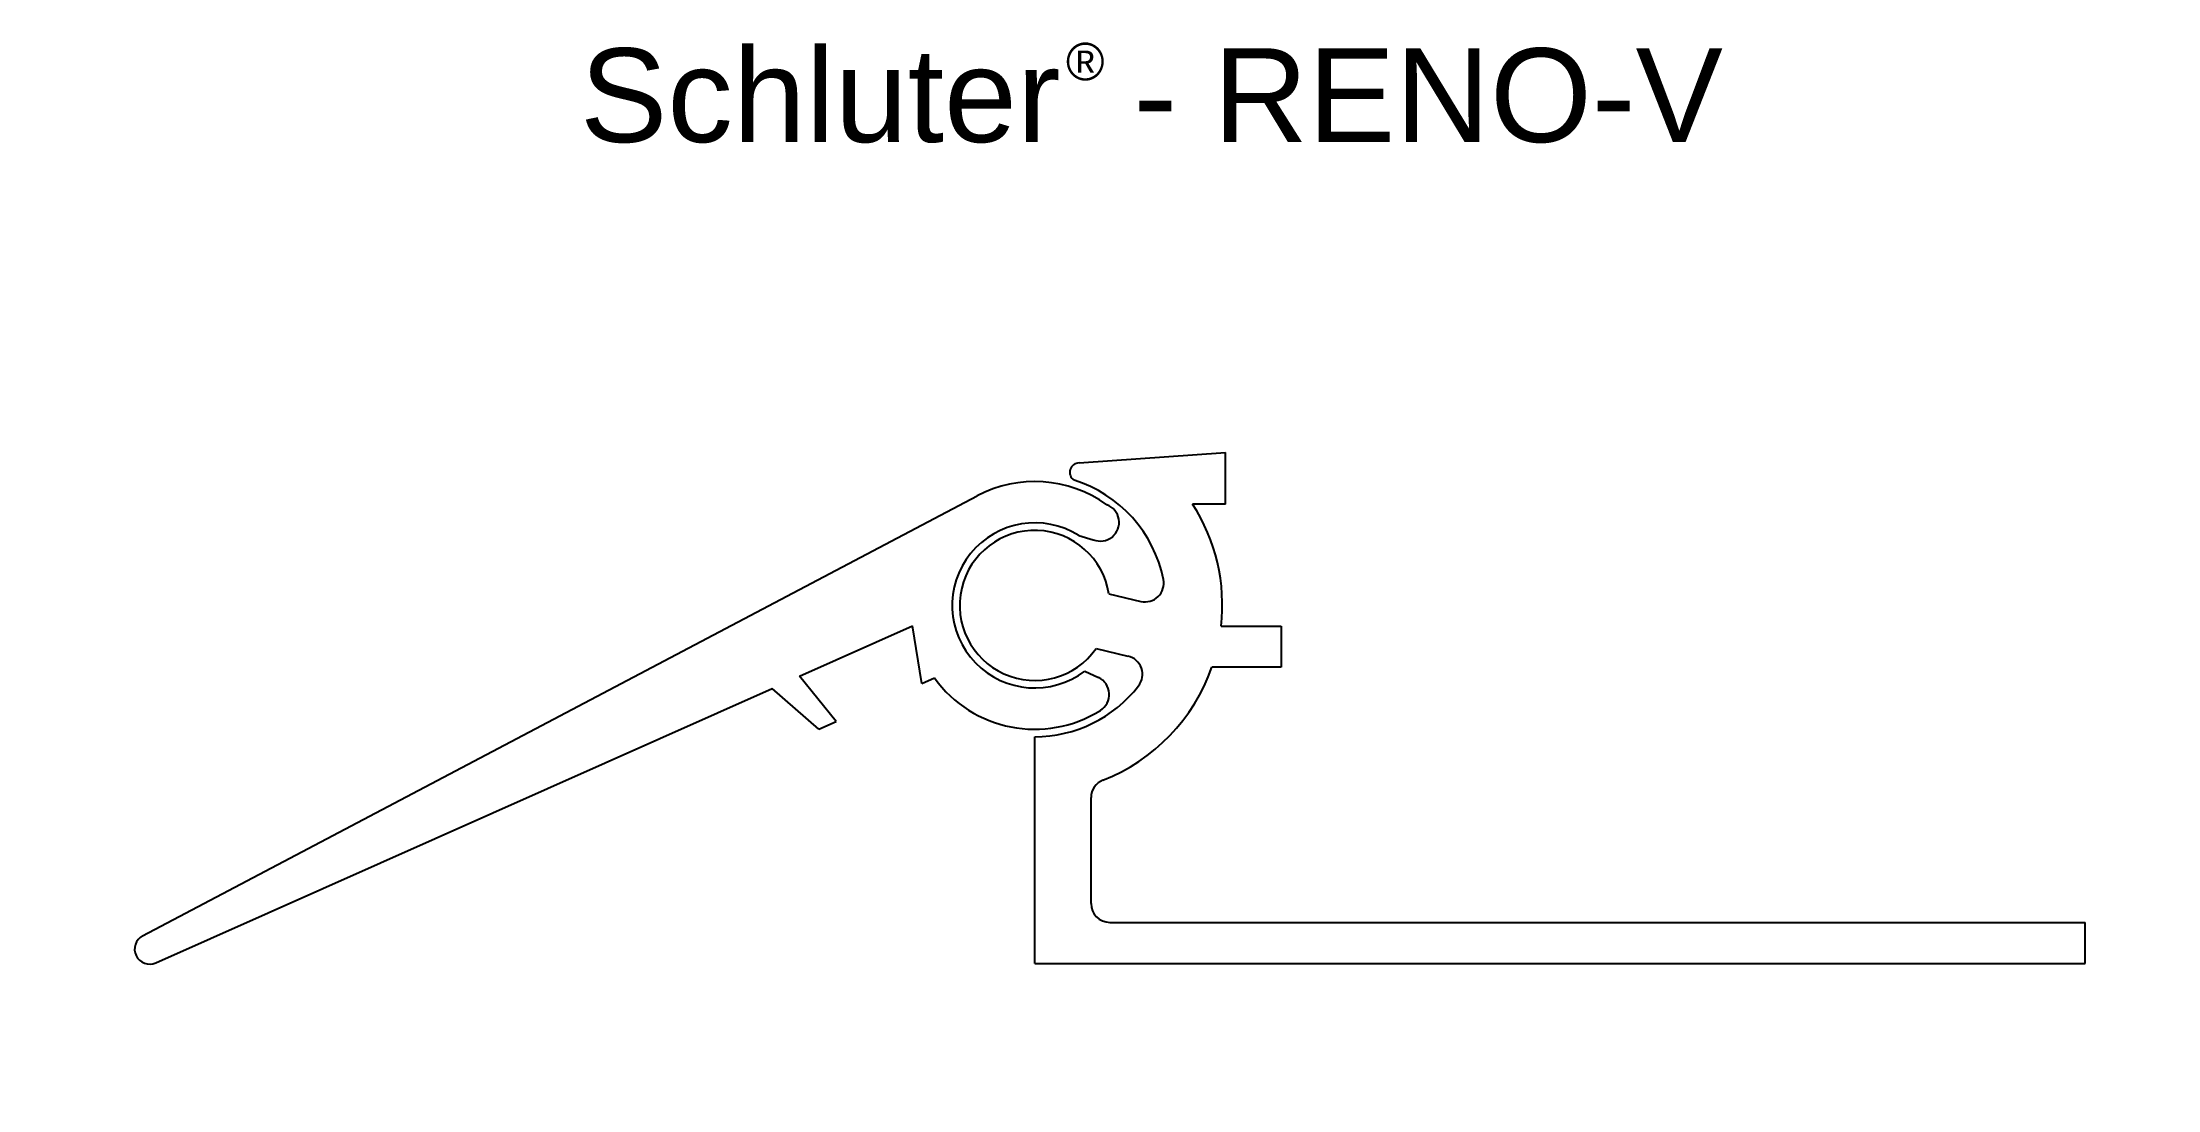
# Model space of a CAD drawing. Extents: x 15.65 to 17.87, y 3.74 to 4.84.
import ezdxf

# ---------------------------------------------------------------- set-up
doc = ezdxf.new("R2010")
doc.units = 0
doc.header["$MEASUREMENT"] = 0
doc.layers.get('0').update_dxf_attribs({"linetype": 'CONTINUOUS'})
for name, color, linetype in [('DETAIL', 7, 'CONTINUOUS'), ('SCHLÜTER-RENO-VB30', 7, 'CONTINUOUS'), ('SCHLÜTER-RENO-VT125', 7, 'CONTINUOUS'), ('TEXT', 7, 'CONTINUOUS')]:
    doc.layers.add(name, color=color, linetype=linetype)
doc.layers.get('0').off()
doc.styles.add('STYLE1', font='ARIAL.TTF')
doc.dimstyles.get("Standard").update_dxf_attribs({"dimtxt": 0.18, "dimasz": 0.18, "dimexe": 0.18, "dimexo": 0.0625, "dimgap": 0.09, "dimtad": 0, "dimtih": 1, "dimtoh": 1, "dimdec": 4, "dimzin": 0, "dimdsep": 46, "dimtxsty": 'Standard', "dimcen": 0.09, "dimadec": 0, "dimazin": 0, "dimtfac": 1, "dimtdec": 4, "dimtofl": 0, "dimtmove": 0, "dimatfit": 0, "dimfxl": 0, "dimtolj": 1, "dimtzin": 0, "dimarcsym": 0})

# ---------------------------------------------------------------- blocks, each defined once
blk = doc.blocks.new('*D0')
at = {"color": 0, "linetype": 'ByBlock'}
for p, q in [((16.6858, 4.2559), (16.591, 4.4991)), ((16.576, 4.4825), (16.179, 4.3278)), ((15.6702, 4.1294), (16.0672, 4.2842)), ((15.7427, 3.8883), (15.6479, 4.1315))]:
    blk.add_line(p, q, dxfattribs=at)
for points in [[(16.5748, 4.4856), (16.5772, 4.4794), (16.5946, 4.4898)], [(15.669, 4.1325), (15.6714, 4.1263), (15.6516, 4.1222)]]:
    blk.add_solid(points, dxfattribs=at)
at = {"color": 7, "linetype": 'ByBlock', "insert": (16.1231, 4.306), "char_height": 0.02, "attachment_point": 5, "rotation": 21.2963}
blk.add_mtext('\\A1;1 1/64', dxfattribs=at)
blk = doc.blocks.new('*D1')
at = {"color": 0, "linetype": 'ByBlock'}
for p, q in [((17.011, 4.4269), (17.011, 4.4469)), ((16.8997, 4.4069), (17.021, 4.4069)), ((16.8997, 4.3529), (17.021, 4.3529)), ((17.011, 4.3329), (17.011, 4.3083))]:
    blk.add_line(p, q, dxfattribs=at)
for points in [[(17.0076, 4.4269), (17.0143, 4.4269), (17.011, 4.4069)], [(17.0076, 4.3329), (17.0143, 4.3329), (17.011, 4.3529)]]:
    blk.add_solid(points, dxfattribs=at)
at = {"color": 7, "linetype": 'ByBlock', "insert": (17.011, 4.2617), "char_height": 0.02, "attachment_point": 5, "rotation": 90}
blk.add_mtext('\\A1;3/64', dxfattribs=at)
blk = doc.blocks.new('*D2')
at = {"color": 0, "linetype": 'ByBlock'}
for p, q in [((16.8697, 4.4421), (16.8494, 4.4421)), ((16.8897, 4.4169), (16.8897, 4.4521)), ((16.948, 4.2349), (16.948, 4.4521)), ((16.968, 4.4421), (16.988, 4.4421))]:
    blk.add_line(p, q, dxfattribs=at)
for points in [[(16.8697, 4.4455), (16.8697, 4.4388), (16.8897, 4.4421)], [(16.968, 4.4455), (16.968, 4.4388), (16.948, 4.4421)]]:
    blk.add_solid(points, dxfattribs=at)
at = {"color": 7, "linetype": 'ByBlock', "insert": (16.8094, 4.4421), "char_height": 0.02, "attachment_point": 5}
blk.add_mtext('\\A1;1/16', dxfattribs=at)
blk = doc.blocks.new('*D3')
at = {"color": 0, "linetype": 'ByBlock'}
for p, q in [((17.8547, 3.9339), (17.8547, 3.9539)), ((17.8018, 3.9139), (17.8647, 3.9139)), ((17.8018, 3.8706), (17.8647, 3.8706)), ((17.8547, 3.8506), (17.8547, 3.8306))]:
    blk.add_line(p, q, dxfattribs=at)
for points in [[(17.8513, 3.9339), (17.858, 3.9339), (17.8547, 3.9139)], [(17.8513, 3.8506), (17.858, 3.8506), (17.8547, 3.8706)]]:
    blk.add_solid(points, dxfattribs=at)
at = {"color": 7, "linetype": 'ByBlock', "insert": (17.8547, 3.7839), "char_height": 0.02, "attachment_point": 5, "rotation": 90}
blk.add_mtext('\\A1;3/64', dxfattribs=at)
blk = doc.blocks.new('*D4')
at = {"color": 0, "linetype": 'ByBlock'}
for p, q in [((16.6894, 3.8606), (16.6894, 3.7719)), ((17.7918, 3.8606), (17.7918, 3.7719)), ((16.7094, 3.7819), (17.1772, 3.7819)), ((17.7718, 3.7819), (17.3039, 3.7819))]:
    blk.add_line(p, q, dxfattribs=at)
for points in [[(16.7094, 3.7853), (16.7094, 3.7786), (16.6894, 3.7819)], [(17.7718, 3.7853), (17.7718, 3.7786), (17.7918, 3.7819)]]:
    blk.add_solid(points, dxfattribs=at)
at = {"color": 7, "linetype": 'ByBlock', "insert": (17.2406, 3.7819), "char_height": 0.02, "attachment_point": 5}
blk.add_mtext('\\A1;1 7/64', dxfattribs=at)
blk = doc.blocks.new('*D5')
at = {"color": 0, "linetype": 'ByBlock'}
for p, q in [((16.8997, 4.4069), (17.8647, 4.4069)), ((17.8547, 4.3869), (17.8547, 4.1938)), ((17.8547, 3.9339), (17.8547, 4.1271)), ((17.8018, 3.9139), (17.8647, 3.9139))]:
    blk.add_line(p, q, dxfattribs=at)
for points in [[(17.8513, 4.3869), (17.858, 4.3869), (17.8547, 4.4069)], [(17.8513, 3.9339), (17.858, 3.9339), (17.8547, 3.9139)]]:
    blk.add_solid(points, dxfattribs=at)
at = {"color": 7, "linetype": 'ByBlock', "insert": (17.8547, 4.1604), "char_height": 0.02, "attachment_point": 5, "rotation": 90}
blk.add_mtext('\\A1;1/2', dxfattribs=at)
blk = doc.blocks.new('*D6')
at = {"color": 0, "linetype": 'ByBlock'}
for p, q in [((16.7261, 4.3963), (16.7261, 4.5178)), ((16.7461, 4.5078), (16.7613, 4.5078)), ((16.8697, 4.5078), (16.8546, 4.5078)), ((16.8897, 4.4169), (16.8897, 4.5178))]:
    blk.add_line(p, q, dxfattribs=at)
for points in [[(16.7461, 4.5111), (16.7461, 4.5044), (16.7261, 4.5078)], [(16.8697, 4.5111), (16.8697, 4.5044), (16.8897, 4.5078)]]:
    blk.add_solid(points, dxfattribs=at)
at = {"color": 7, "linetype": 'ByBlock', "insert": (16.8079, 4.5078), "char_height": 0.02, "attachment_point": 5}
blk.add_mtext('\\A1;5/32', dxfattribs=at)
blk = doc.blocks.new('*D7')
at = {"color": 0, "linetype": 'ByBlock'}
for p, q in [((16.8897, 4.4169), (16.8897, 4.5178)), ((16.9097, 4.5078), (17.2841, 4.5078)), ((17.7718, 4.5078), (17.3974, 4.5078)), ((17.7918, 3.9239), (17.7918, 4.5178))]:
    blk.add_line(p, q, dxfattribs=at)
for points in [[(16.9097, 4.5111), (16.9097, 4.5044), (16.8897, 4.5078)], [(17.7718, 4.5111), (17.7718, 4.5044), (17.7918, 4.5078)]]:
    blk.add_solid(points, dxfattribs=at)
at = {"color": 7, "linetype": 'ByBlock', "insert": (17.3407, 4.5078), "char_height": 0.02, "attachment_point": 5}
blk.add_mtext('\\A1;29/32', dxfattribs=at)
blk = doc.blocks.new('*D8')
at = {"color": 0, "linetype": 'ByBlock'}
for p, q in [((15.6883, 3.8905), (15.6796, 3.9085)), ((15.7442, 3.8954), (15.6881, 3.8682)), ((15.7579, 3.8671), (15.7018, 3.8398)), ((15.7195, 3.8262), (15.7283, 3.8082))]:
    blk.add_line(p, q, dxfattribs=at)
for points in [[(15.6913, 3.892), (15.6853, 3.8891), (15.697, 3.8725)], [(15.7225, 3.8277), (15.7165, 3.8248), (15.7108, 3.8442)]]:
    blk.add_solid(points, dxfattribs=at)
at = {"color": 7, "linetype": 'ByBlock', "insert": (15.7472, 3.7693), "char_height": 0.02, "attachment_point": 5, "rotation": 295.8988}
blk.add_mtext('\\A1;1/32', dxfattribs=at)

msp = doc.modelspace()

# ---------------------------------------------------------------- linework, layer by layer
at = {"layer": 'SCHLÜTER-RENO-VB30', "color": 7, "linetype": 'Continuous'}
for p, q in [((15.7531919, 3.8997931), (16.6287973, 4.3615078)), ((16.7356364, 4.319824), (16.7508451, 4.3155192)), ((16.4424435, 4.1721518), (16.561274, 4.2250451)), ((16.5708324, 4.1646587), (16.561274, 4.2250451)), ((16.7419569, 4.1777419), (16.756321, 4.1709118)), ((15.7669413, 3.871476), (16.4137577, 4.1593834)), ((16.4629306, 4.1166299), (16.4137577, 4.1593834)), ((16.4809146, 4.1246347), (16.4424435, 4.1721518)), ((16.5708324, 4.1646587), (16.584054, 4.1705438)), ((16.4629306, 4.1166299), (16.4809146, 4.1246348))]:
    msp.add_line(p, q, dxfattribs=at)
for centre, radius, start, end in [((16.6893969, 4.2465854), 0.129921, 54.4245825, 117.8030923), ((16.7582458, 4.33376), 0.019685, 247.9165062, 429.9903766), ((16.6893969, 4.2465854), 0.086614, 57.7335344, 307.3606773), ((16.6893969, 4.2465854), 0.129921, 215.8235699, 302.0335717), ((16.7478678, 4.1531342), 0.019685, 302.0335717, 424.5691183), ((15.7605373, 3.8858631), 0.015748, 117.8030923, 293.9945476)]:
    msp.add_arc(centre, radius, start, end, dxfattribs=at)
at = {"layer": 'SCHLÜTER-RENO-VT125', "color": 7, "linetype": 'Continuous'}
for p, q in [((16.7359801, 4.3961914), (16.8897052, 4.4069409)), ((16.8897052, 4.3528844), (16.8897052, 4.4069409)), ((16.8897052, 4.3528844), (16.8550787, 4.3528844)), ((16.7672013, 4.2586876), (16.8006705, 4.2508479)), ((16.8850523, 4.2249319), (16.9480443, 4.2249319)), ((16.9480443, 4.2249319), (16.9480443, 4.1816249)), ((16.7537331, 4.2011889), (16.7872022, 4.1933492)), ((16.9480443, 4.1816249), (16.8752195, 4.1816249)), ((16.6893969, 3.8706019), (16.6893969, 4.1087904)), ((16.7484519, 3.9335939), (16.7484519, 4.0448742)), ((16.7681369, 3.9139089), (17.7917569, 3.9139089)), ((17.7917569, 3.8706019), (17.7917569, 3.9139089)), ((16.6893969, 3.8706019), (17.7917569, 3.8706019))]:
    msp.add_line(p, q, dxfattribs=at)
for centre, radius, start, end in [((16.7359801, 4.3863489), 0.0098425, 90, 237.5137965), ((16.6893969, 4.2465854), 0.137795, 11.4412961, 72.5605549), ((16.6893969, 4.2465854), 0.19685, 353.6846844, 392.6836388), ((16.6893969, 4.2465854), 0.07874, 8.8412905, 324.7926649), ((16.8051599, 4.2700142), 0.019685, 256.8169777, 371.4412961), ((16.6893969, 4.2465854), 0.19685, 291.3236863, 340.7312245), ((16.7827128, 4.174183), 0.019685, 322.1926594, 436.8169777), ((16.6893969, 4.2465854), 0.137795, 270, 322.1926594), ((16.7681369, 4.0448742), 0.019685, 111.3236863, 180), ((16.7681369, 3.9335939), 0.019685, 180, 270)]:
    msp.add_arc(centre, radius, start, end, dxfattribs=at)

# ---------------------------------------------------------------- texts
at = {"layer": 'TEXT', "color": 7, "linetype": 'Continuous', "style": 'STYLE1'}
for s, height, p in [('Schluter  - RENO-V', 0.098425, (16.2121496, 4.7329096)), ('®', 0.03937, (16.7221438, 4.7976716))]:
    msp.add_text(s, height=height, dxfattribs=at).set_placement(p)

# ---------------------------------------------------------------- dimensions: what is measured, and where the dimension line sits
at = {"layer": 'DETAIL', "color": 7, "linetype": 'Continuous'}
for base, p1, p2, override, picture, middle in [((16.8897052, 4.507777), (16.7261376, 4.3863489), (16.8897052, 4.4069409), {"dimtxt": 0.02, "dimasz": 0.02, "dimexe": 0.01, "dimexo": 0.01, "dimgap": 0.01, "dimtih": 0, "dimtoh": 0, "dimdec": 6, "dimcen": 0.005, "dimclrt": 7}, '*D6', (16.8079214, 4.507777)), ((17.7917569, 4.507777), (16.8897052, 4.4069409), (17.7917569, 3.9139089), {"dimtxt": 0.02, "dimasz": 0.02, "dimexe": 0.01, "dimexo": 0.01, "dimgap": 0.01, "dimtih": 0, "dimtoh": 0, "dimdec": 6, "dimcen": 0.005, "dimclrt": 7}, '*D7', (17.340731, 4.507777)), ((16.6893969, 3.7819411), (17.7917569, 3.8706019), (16.6893969, 3.8706019), {"dimtxt": 0.02, "dimasz": 0.02, "dimexe": 0.01, "dimexo": 0.01, "dimgap": 0.01, "dimtih": 0, "dimtoh": 0, "dimdec": 6, "dimlunit": 5, "dimcen": 0.005, "dimclrt": 7, "dimatfit": 3, "dimfrac": 2}, '*D4', (17.2405769, 3.7819411))]:
    dim = msp.add_linear_dim(base=base, p1=p1, p2=p2, dimstyle='Standard', override=override, dxfattribs=at)
    dim.commit()
    dim.dimension.update_dxf_attribs({"geometry": picture, "text_midpoint": middle})
for base, p1, p2, angle, picture, middle in [((16.5946004, 4.489772), (15.746371, 3.8789846), (16.6893969, 4.2465854), 21.2963265, '*D0', (16.1230874, 4.3059716)), ((17.854667, 4.4069409), (17.7917569, 3.9139089), (16.8897052, 4.4069409), 90, '*D5', (17.854667, 4.1604249)), ((17.854667, 3.8706019), (17.7917569, 3.9139089), (17.7917569, 3.8706019), 90, '*D3', (17.854667, 3.7839352))]:
    dim = msp.add_linear_dim(base=base, p1=p1, p2=p2, angle=angle, dimstyle='Standard', override={"dimtxt": 0.02, "dimasz": 0.02, "dimexe": 0.01, "dimexo": 0.01, "dimgap": 0.01, "dimtih": 0, "dimtoh": 0, "dimdec": 6, "dimlunit": 5, "dimcen": 0.005, "dimclrt": 7, "dimatfit": 3, "dimfrac": 2}, dxfattribs=at)
    dim.commit()
    dim.dimension.update_dxf_attribs({"geometry": picture, "text_midpoint": middle})
dim = msp.add_linear_dim(base=(16.9480443, 4.4421438), p1=(16.8897052, 4.4069409), p2=(16.9480443, 4.2249319), dimstyle='Standard', override={"dimtxt": 0.02, "dimasz": 0.02, "dimexe": 0.01, "dimexo": 0.01, "dimgap": 0.01, "dimtih": 0, "dimtoh": 0, "dimdec": 6, "dimlunit": 5, "dimcen": 0.005, "dimclrt": 7, "dimatfit": 3, "dimfrac": 2}, dxfattribs=at)
dim.commit()
dim.dimension.update_dxf_attribs({"geometry": '*D2', "text_midpoint": (16.8094429, 4.4421438), "dimtype": 160})
dim = msp.add_linear_dim(base=(17.010981665, 4.406940918), p1=(16.889705154, 4.352884416), p2=(16.889705154, 4.406940918), angle=90, dimstyle='Standard', override={"dimtxt": 0.02, "dimasz": 0.02, "dimexe": 0.01, "dimexo": 0.01, "dimgap": 0.01, "dimtih": 0, "dimtoh": 0, "dimdec": 6, "dimlunit": 5, "dimcen": 0.005, "dimclrt": 7, "dimatfit": 3, "dimfrac": 2}, dxfattribs=at)
dim.commit()
dim.dimension.update_dxf_attribs({"geometry": '*D1', "text_midpoint": (17.010981665, 4.261679473), "dimtype": 160})
dim = msp.add_aligned_dim(p1=(15.7531919, 3.8997931), p2=(15.7669413, 3.871476), distance=-0.0624101, dimstyle='Standard', override={"dimtxt": 0.02, "dimasz": 0.02, "dimexe": 0.01, "dimexo": 0.01, "dimgap": 0.01, "dimtih": 0, "dimtoh": 0, "dimdec": 6, "dimcen": 0.005, "dimclrt": 7}, dxfattribs=at)
dim.commit()
dim.dimension.update_dxf_attribs({"geometry": '*D8', "text_midpoint": (15.7471978, 3.7692523)})

doc.saveas('drawing.dxf')
